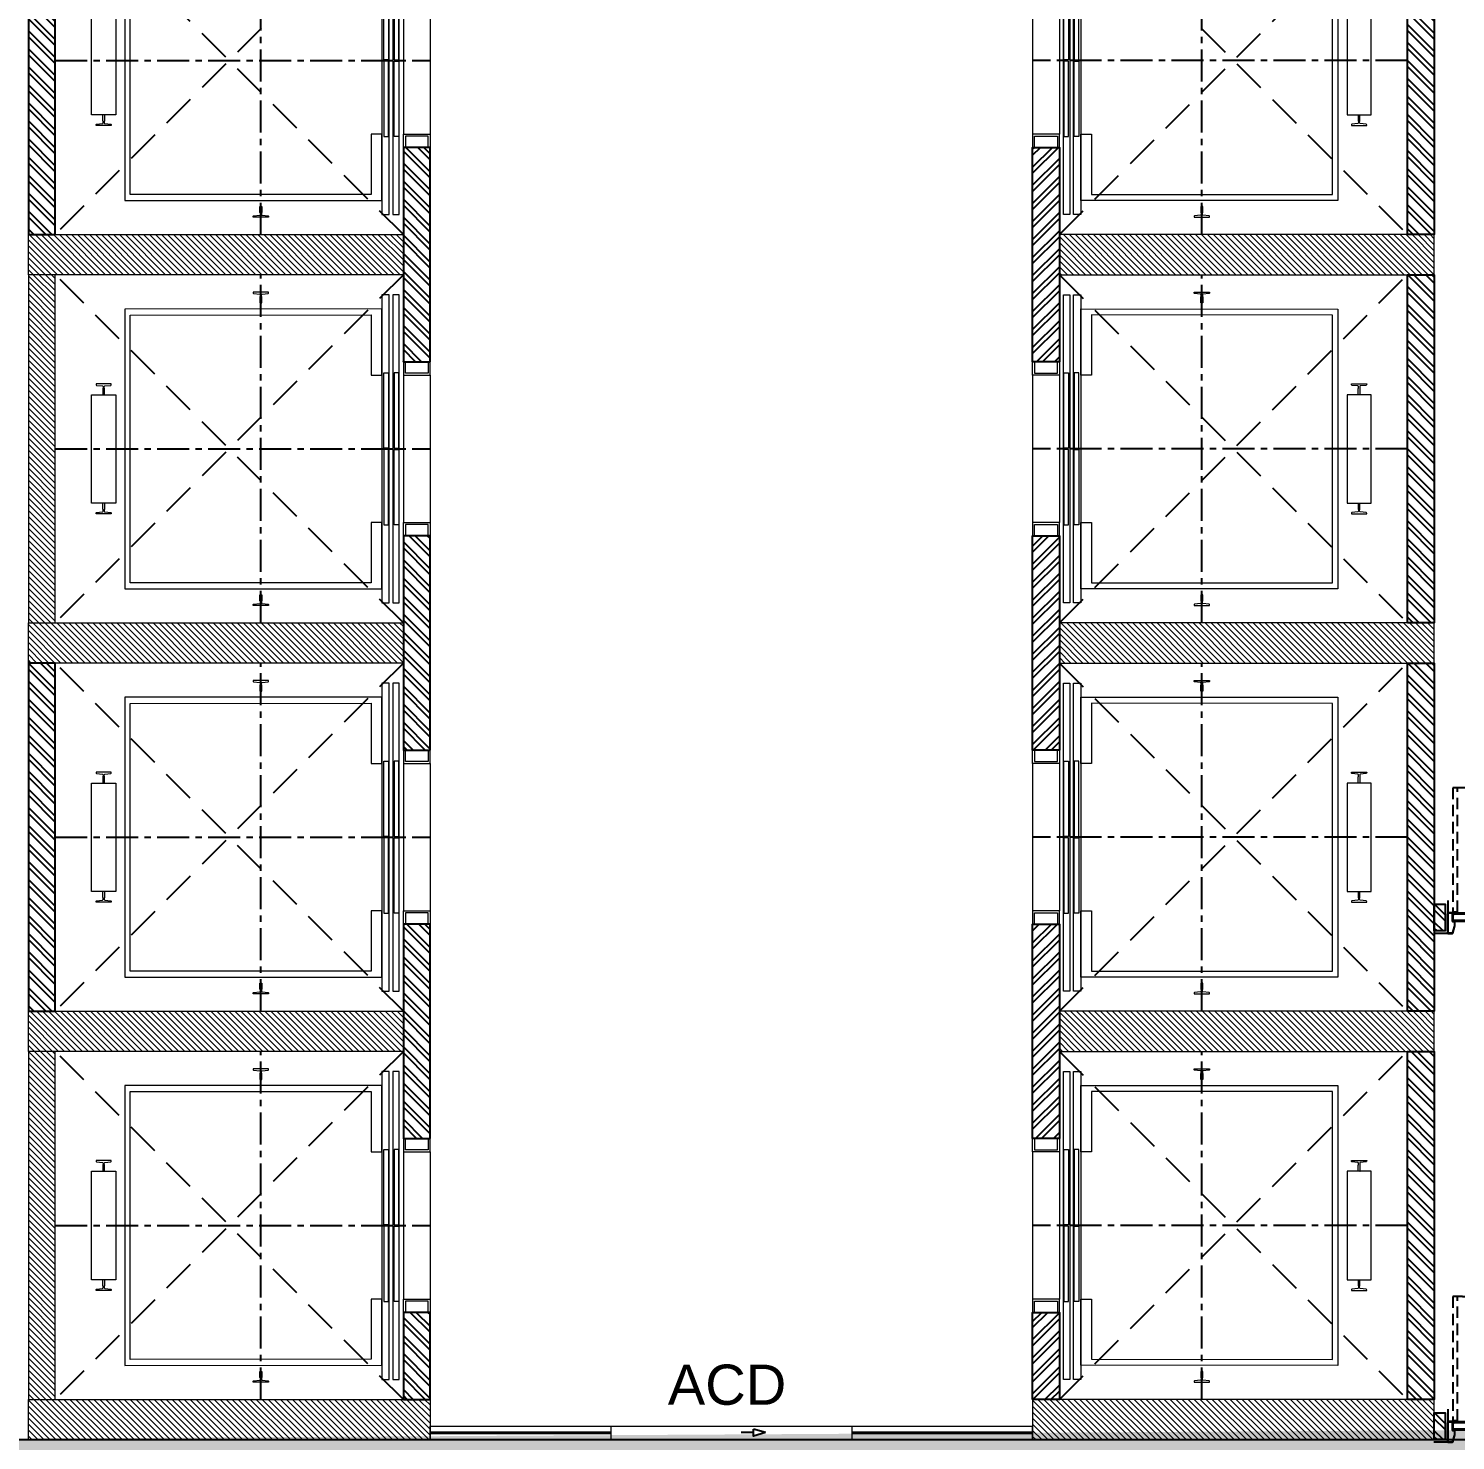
# Model space of a CAD drawing. Header units: millimetres. Extents: x 263321 to 2483465, y 33647 to 614421.
# Drawn here: x 2376197 to 2386855, y 394776 to 405321 of the extents above; entities that cross this region are included whole.
import ezdxf

# ---------------------------------------------------------------- set-up
doc = ezdxf.new("R2010")
doc.units = ezdxf.units.MM
doc.linetypes.add('CENTER', pattern=[50.8, 31.75, -6.35, 6.35, -6.35])
doc.linetypes.add('HIDDEN', pattern=[0.375, 0.25, -0.125])
for name, color, linetype, lineweight in [('A-PLAN-COLUMN', 3, 'Continuous', 0), ('A-PLAN-RCC-HATCH', 8, 'Continuous', 13), ('A-PLAN-THIN', 251, 'Continuous', 15), ('GLASS', 170, 'Continuous', 20), ('TOA-FL-CPT-1', 8, 'Continuous', 5)]:
    doc.layers.add(name, color=color, linetype=linetype, lineweight=lineweight)
for name, color, linetype in [('A-PLAN-DOOR', 7, 'Continuous'), ('A-PLAN-HIDDEN', 1, 'HIDDEN'), ('A-PLAN-TEXT', 4, 'Continuous'), ('A-PLAN-WALL', 6, 'Continuous'), ('A-PLAN-WALL HATCH', 8, 'Continuous'), ('DOOR', 5, 'Continuous'), ('FLOORING TOA', 7, 'Continuous')]:
    doc.layers.add(name, color=color, linetype=linetype)
doc.styles.add('ARIAL', font='arial.ttf')
pattern_1 = [(315, (-209850, -299000), (67.35192, 67.35192), []), (315, (-209850, -299044.9), (67.35192, 67.35192), [])]
pattern_2 = [(315, (-209450, -299000), (22.4506403, 22.4506403), [])]
pattern_3 = [(315, (-9550, -299000), (22.4506403, 22.4506403), [])]
pattern_4 = [(225, (209850, -299000), (-67.35192, 67.35192), []), (225, (209850, -299044.9), (-67.35192, 67.35192), [])]

# ---------------------------------------------------------------- blocks, each defined once
blk = doc.blocks.new('Lift car')
at = {"layer": 'A-PLAN-HIDDEN', "linetype": 'CENTER', "ltscale": 7.5}
for p, q in [((-280, -1543), (-280, 1057)), ((-1816, -243), (984, -243))]:
    blk.add_line(p, q, dxfattribs=at)
at = {"layer": 'A-PLAN-THIN'}
for p, q in [((784, 307, 0), (784, -793, 0)), ((984, 307), (984, -793))]:
    blk.add_line(p, q, dxfattribs=at)
at = {"layer": 'A-PLAN-THIN', "linetype": 'Continuous', "elevation": 0}
for points in [[(-334, 916), (-288, 912, -0.411736), (-284, 907), (-284, 896, -0.312963), (-287, 892), (-287, 847, 0.414214), (-286, 847), (-273, 847, 0.414214), (-273, 847), (-273, 892, -0.314465), (-275, 896), (-275, 907, -0.413693), (-271, 912), (-226, 916, 0.219501), (-223, 923), (-223, 927), (-337, 927), (-337, 924, 0.223038)], [(-334, -1403), (-288, -1399, 0.411736), (-284, -1394), (-284, -1383, 0.312963), (-287, -1379), (-287, -1334, -0.414214), (-286, -1333), (-273, -1333, -0.414214), (-272, -1334), (-272, -1379, 0.314465), (-275, -1383), (-275, -1394, 0.413693), (-271, -1399), (-226, -1403, -0.219501), (-222, -1410), (-222, -1414), (-337, -1414), (-337, -1411, -0.223038)]]:
    blk.add_lwpolyline(points, format="xyb", close=True, dxfattribs=at)
for points in [[(678, 907), (624, 907), (624, -1393), (678, -1393)], [(754, 907), (705, 907), (705, -1393), (754, -1393)], [(674, 325), (674, -239), (638, -239), (638, 325)], [(715, 325), (715, -239), (751, -239), (751, 325)], [(-1544, -649), (-1544, 161), (-1364, 161), (-1364, -649)], [(674, -811), (674, -248), (638, -248), (638, -811)], [(715, -811), (715, -248), (751, -248), (751, -811)]]:
    blk.add_lwpolyline(points, close=True, dxfattribs=at)
for points in [[(-1256, -1244), (-1256, 756), (544, 757), (544, 307), (624, 307), (624, 802), (-1296, 801), (-1296, -1289), (624, -1288), (624, -793), (544, -793), (544, -1243), (-1256, -1244)], [(969, 407), (969, 322), (799, 322), (799, 407), (784, 407), (784, 307), (984, 307), (984, 407), (969, 407)], [(969, -893), (969, -808), (799, -808), (799, -893), (784, -893), (784, -793), (984, -793), (984, -893), (969, -893)]]:
    blk.add_lwpolyline(points, dxfattribs=at)
for points in [[(-1448, 161, 0.414214), (-1447, 162), (-1447, 207, -0.314465), (-1450, 211), (-1450, 222, -0.413693), (-1446, 227), (-1400, 231, 0.219501), (-1397, 238), (-1397, 242), (-1511, 242), (-1511, 239, 0.223038), (-1508, 231), (-1463, 227, -0.411736), (-1459, 222), (-1459, 211, -0.312963), (-1461, 207), (-1461, 162, 0.414214), (-1461, 161)], [(-1448, -649, -0.414214), (-1447, -649), (-1447, -694, 0.314465), (-1450, -698), (-1450, -709, 0.413693), (-1445, -714), (-1400, -718, -0.219501), (-1397, -725), (-1397, -729), (-1511, -729), (-1511, -726, -0.223038), (-1508, -718), (-1463, -714, 0.411736), (-1458, -709), (-1458, -698, 0.312963), (-1461, -694), (-1461, -649, -0.414214), (-1460, -649)]]:
    blk.add_lwpolyline(points, format="xyb", dxfattribs=at)
blk = doc.blocks.new('Block-7 Lift Core')
at = {"layer": 'A-PLAN-RCC-HATCH'}
h = blk.add_hatch(dxfattribs=at)
h.set_pattern_fill('ANSI31', color=256, scale=10, angle=270, style=0)
h.set_pattern_definition(pattern_2)
h.paths.add_polyline_path([(-2450, 1300), (-5250, 1300), (-5250, 1600), (-2450, 1600)])
h = blk.add_hatch(dxfattribs=at)
h.set_pattern_fill('ANSI31', color=256, scale=10, angle=270, style=0)
h.set_pattern_definition(pattern_2)
h.paths.add_polyline_path([(2450, 1300), (5250, 1300), (5250, 1600), (2450, 1600)])
h = blk.add_hatch(dxfattribs=at)
h.set_pattern_fill('ANSI31', color=256, scale=10, angle=270, style=0)
h.set_pattern_definition(pattern_3)
h.paths.add_polyline_path([(-5050, -1300), (-5050, 1300), (-5250, 1300), (-5250, -1300)])
h = blk.add_hatch(dxfattribs=at)
h.set_pattern_fill('ANSI31', color=256, scale=10, angle=270, style=0)
h.set_pattern_definition(pattern_2)
h.paths.add_polyline_path([(-2450, -1600), (-5250, -1600), (-5250, -1300), (-2450, -1300)])
h = blk.add_hatch(dxfattribs=at)
h.set_pattern_fill('ANSI31', color=256, scale=10, angle=270, style=0)
h.set_pattern_definition(pattern_2)
h.paths.add_polyline_path([(2450, -1600), (5250, -1600), (5250, -1300), (2450, -1300)])
h = blk.add_hatch(dxfattribs=at)
h.set_pattern_fill('ANSI31', color=256, scale=10, angle=270, style=0)
h.set_pattern_definition(pattern_2)
h.paths.add_polyline_path([(-2450, -4500), (-5250, -4500), (-5250, -4200), (-2450, -4200)])
h = blk.add_hatch(dxfattribs=at)
h.set_pattern_fill('ANSI31', color=256, scale=10, angle=270, style=0)
h.set_pattern_definition(pattern_2)
h.paths.add_polyline_path([(2450, -4500), (5250, -4500), (5250, -4200), (2450, -4200)])
h = blk.add_hatch(dxfattribs=at)
h.set_pattern_fill('ANSI31', color=256, scale=10, angle=270, style=0)
h.set_pattern_definition(pattern_3)
h.paths.add_polyline_path([(-5050, -7100), (-5050, -4500), (-5250, -4500), (-5250, -7100)])
h = blk.add_hatch(dxfattribs=at)
h.set_pattern_fill('ANSI31', color=256, scale=10, angle=270, style=0)
h.set_pattern_definition(pattern_2)
h.paths.add_polyline_path([(-2250, -7400), (-5250, -7400), (-5250, -7100), (-2250, -7100)])
h = blk.add_hatch(dxfattribs=at)
h.set_pattern_fill('ANSI31', color=256, scale=10, angle=270, style=0)
h.set_pattern_definition(pattern_2)
h.paths.add_polyline_path([(2250, -7400), (5250, -7400), (5250, -7100), (2250, -7100)])
at = {"layer": 'A-PLAN-WALL HATCH'}
h = blk.add_hatch(dxfattribs=at)
h.set_pattern_fill('ANSI32', color=256, scale=10, angle=270, style=0)
h.set_pattern_definition([(315, (-209450, -290300), (67.35192, 67.35192), []), (315, (-209450, -290344.9), (67.35192, 67.35192), [])])
h.paths.add_polyline_path([(-5050, 1600), (-5050, 4200), (-5250, 4200), (-5250, 1600)])
h = blk.add_hatch(dxfattribs=at)
h.set_pattern_fill('ANSI32', color=256, scale=10, angle=270, style=0)
h.set_pattern_definition([(315, (-207050, -290300), (67.35192, 67.35192), []), (315, (-207050, -290344.9), (67.35192, 67.35192), [])])
h.paths.add_polyline_path([(5050, 1600), (5050, 4200), (5250, 4200), (5250, 1600)])
h = blk.add_hatch(dxfattribs=at)
h.set_pattern_fill('ANSI32', color=256, scale=10, angle=270, style=0)
h.set_pattern_definition(pattern_1)
h.paths.add_polyline_path([(-2250, 650), (-2250, 2250), (-2450, 2250), (-2450, 650)])
h = blk.add_hatch(dxfattribs=at)
h.set_pattern_fill('ANSI32', color=256, scale=10, angle=270, style=0)
h.set_pattern_definition(pattern_4)
h.paths.add_polyline_path([(2250, 650), (2250, 2250), (2450, 2250), (2450, 650)])
h = blk.add_hatch(dxfattribs=at)
h.set_pattern_fill('ANSI32', color=256, scale=10, angle=270, style=0)
h.set_pattern_definition([(315, (-207050, -293200), (67.35192, 67.35192), []), (315, (-207050, -293244.9), (67.35192, 67.35192), [])])
h.paths.add_polyline_path([(5050, -1300), (5050, 1300), (5250, 1300), (5250, -1300)])
h = blk.add_hatch(dxfattribs=at)
h.set_pattern_fill('ANSI32', color=256, scale=10, angle=270, style=0)
h.set_pattern_definition(pattern_1)
h.paths.add_polyline_path([(-2250, -2250), (-2250, -650), (-2450, -650), (-2450, -2250)])
h = blk.add_hatch(dxfattribs=at)
h.set_pattern_fill('ANSI32', color=256, scale=10, angle=270, style=0)
h.set_pattern_definition(pattern_4)
h.paths.add_polyline_path([(2250, -2250), (2250, -650), (2450, -650), (2450, -2250)])
h = blk.add_hatch(dxfattribs=at)
h.set_pattern_fill('ANSI32', color=256, scale=10, angle=270, style=0)
h.set_pattern_definition([(315, (-209450, -296100), (67.35192, 67.35192), []), (315, (-209450, -296144.9), (67.35192, 67.35192), [])])
h.paths.add_polyline_path([(-5050, -4200), (-5050, -1600), (-5250, -1600), (-5250, -4200)])
h = blk.add_hatch(dxfattribs=at)
h.set_pattern_fill('ANSI32', color=256, scale=10, angle=270, style=0)
h.set_pattern_definition([(315, (-207050, -296100), (67.35192, 67.35192), []), (315, (-207050, -296144.9), (67.35192, 67.35192), [])])
h.paths.add_polyline_path([(5050, -4200), (5050, -1600), (5250, -1600), (5250, -4200)])
h = blk.add_hatch(dxfattribs=at)
h.set_pattern_fill('ANSI32', color=256, scale=10, angle=270, style=0)
h.set_pattern_definition(pattern_1)
h.paths.add_polyline_path([(-2250, -5150), (-2250, -3550), (-2450, -3550), (-2450, -5150)])
h = blk.add_hatch(dxfattribs=at)
h.set_pattern_fill('ANSI32', color=256, scale=10, angle=270, style=0)
h.set_pattern_definition(pattern_4)
h.paths.add_polyline_path([(2250, -5150), (2250, -3550), (2450, -3550), (2450, -5150)])
h = blk.add_hatch(dxfattribs=at)
h.set_pattern_fill('ANSI32', color=256, scale=10, angle=270, style=0)
h.set_pattern_definition([(315, (-9550, -299000), (67.35192, 67.35192), []), (315, (-9550, -299044.9), (67.35192, 67.35192), [])])
h.paths.add_polyline_path([(5050, -7100), (5050, -4500), (5250, -4500), (5250, -7100)])
h = blk.add_hatch(dxfattribs=at)
h.set_pattern_fill('ANSI32', color=256, scale=10, angle=270, style=0)
h.set_pattern_definition(pattern_1)
h.paths.add_polyline_path([(-2250, -7100), (-2250, -6450), (-2450, -6450), (-2450, -7100)])
h = blk.add_hatch(dxfattribs=at)
h.set_pattern_fill('ANSI32', color=256, scale=10, angle=270, style=0)
h.set_pattern_definition(pattern_4)
h.paths.add_polyline_path([(2250, -7100), (2250, -6450), (2450, -6450), (2450, -7100)])
at = {"layer": 'A-PLAN-COLUMN', "elevation": 0}
for points in [[(-2450, 1300), (-5250, 1300), (-5250, 1600), (-2450, 1600)], [(2450, 1300), (5250, 1300), (5250, 1600), (2450, 1600)], [(-5050, -1300), (-5050, 1300), (-5250, 1300), (-5250, -1300)], [(-2450, -1600), (-5250, -1600), (-5250, -1300), (-2450, -1300)], [(2450, -1600), (5250, -1600), (5250, -1300), (2450, -1300)], [(-2450, -4500), (-5250, -4500), (-5250, -4200), (-2450, -4200)], [(2450, -4500), (5250, -4500), (5250, -4200), (2450, -4200)], [(-5050, -7100), (-5050, -4500), (-5250, -4500), (-5250, -7100)], [(-2250, -7400), (-5250, -7400), (-5250, -7100), (-2250, -7100)], [(2250, -7400), (5250, -7400), (5250, -7100), (2250, -7100)]]:
    blk.add_lwpolyline(points, close=True, dxfattribs=at)
at = {"layer": 'A-PLAN-HIDDEN', "ltscale": 1000}
for p, q in [((-2450, 1600), (-5050, 4200)), ((-2450, 4200), (-5050, 1600)), ((2450, 1600), (5050, 4200)), ((2450, 4200), (5050, 1600)), ((-2450, -1300), (-5050, 1300)), ((-2450, 1300), (-5050, -1300)), ((2450, -1300), (5050, 1300)), ((2450, 1300), (5050, -1300)), ((-2450, -4200), (-5050, -1600)), ((-2450, -1600), (-5050, -4200)), ((2450, -4200), (5050, -1600)), ((2450, -1600), (5050, -4200)), ((-2450, -7100), (-5050, -4500)), ((-2450, -4500), (-5050, -7100)), ((2450, -7100), (5050, -4500)), ((2450, -4500), (5050, -7100))]:
    blk.add_line(p, q, dxfattribs=at)
at = {"layer": 'A-PLAN-WALL', "elevation": 0}
for points in [[(-5050, 1600), (-5050, 4200), (-5250, 4200), (-5250, 1600)], [(5050, 1600), (5050, 4200), (5250, 4200), (5250, 1600)], [(5050, -1300), (5050, 1300), (5250, 1300), (5250, -1300)], [(-5050, -4200), (-5050, -1600), (-5250, -1600), (-5250, -4200)], [(5050, -4200), (5050, -1600), (5250, -1600), (5250, -4200)], [(5050, -7100), (5050, -4500), (5250, -4500), (5250, -7100)]]:
    blk.add_lwpolyline(points, close=True, dxfattribs=at)
at = {"layer": 'A-PLAN-WALL'}
for points in [[(-2250, 650), (-2250, 2250), (-2450, 2250), (-2450, 650)], [(2250, 650), (2250, 2250), (2450, 2250), (2450, 650)], [(-2250, -2250), (-2250, -650), (-2450, -650), (-2450, -2250)], [(2250, -2250), (2250, -650), (2450, -650), (2450, -2250)], [(-2250, -5150), (-2250, -3550), (-2450, -3550), (-2450, -5150)], [(2250, -5150), (2250, -3550), (2450, -3550), (2450, -5150)], [(-2250, -7100), (-2250, -6450), (-2450, -6450), (-2450, -7100)], [(2250, -7100), (2250, -6450), (2450, -6450), (2450, -7100)]]:
    blk.add_lwpolyline(points, close=True, dxfattribs=at)
at = {"layer": 'A-PLAN-THIN'}
for p in [(-3234, 3143), (-3234, 243), (-3234, -2657), (-3234, -5557)]:
    blk.add_blockref('Lift car', p, dxfattribs=at)
at = {"layer": 'A-PLAN-THIN', "xscale": -1}
for p in [(3234, 3143), (3234, 243), (3234, -2657), (3234, -5557)]:
    blk.add_blockref('Lift car', p, dxfattribs=at)
blk = doc.blocks.new('A$C3F28102C')
at = {"layer": 'A-PLAN-DOOR'}
h = blk.add_hatch(dxfattribs=at)
h.set_pattern_fill('ANSI31', color=256, style=0)
h.set_pattern_definition([(315, (-1529.3283, 1000.1135), (-0.44194174, -0.44194174), [])])
h.paths.add_polyline_path([(1, -15), (0, -15), (0, 0), (1, 0)])
h.paths.add_polyline_path([(1, 0), (1, 0), (0, 0), (0, 1, 0.115729)])
h.paths.add_polyline_path([(5, -15), (4, -15), (4, 0), (5, 0)])
h.paths.add_polyline_path([(5, 0), (4, 0), (4, 0, 0.115729), (5, 1)])
at = {"layer": 'A-PLAN-DOOR', "color": 2}
for points in [[(1, 0), (1, -15), (0, -15), (0, 1)], [(4, 0), (4, -15), (5, -15), (5, 1)]]:
    blk.add_lwpolyline(points, dxfattribs=at)
for radius in [3.42, 2.42]:
    blk.add_circle((2, 3), radius, dxfattribs=at)
blk = doc.blocks.new('Door 1800')
at = {"layer": 'A-PLAN-DOOR'}
for p, q in [((-879.1, 77.1), (-879.1, 81.7)), ((844, 0), (-844, 0)), ((-844, 0), (-844, -54.4)), ((0, -54.4), (0, 0)), ((844, 0), (844, -54.4)), ((879.1, 77.1), (879.1, 81.7)), ((844, -5.9), (-844, -5.9)), ((844, -48.5), (-844, -48.5)), ((844, -54.4), (-844, -54.4))]:
    blk.add_line(p, q, dxfattribs=at)
for points in [[(-880, -136.5), (-880, -136.5), (-880, 81.7), (-971.8, 81.7)], [(880, -135.6), (880, 81.7), (971.8, 81.7)]]:
    blk.add_lwpolyline(points, dxfattribs=at)
for points in [[(-880, -47.2), (-879.1, -47.2), (-879.1, 74.4), (-880, 74.4)], [(-877.7, -53.1), (-848.7, -53.1), (-848.7, 3.2), (-835.1, 3.2), (-835.1, 31.6), (-848.4, 80.3), (-877.7, 80.3), (-877.7, 72.6), (-879.1, 72.6), (-879.1, 74.4), (-879.1, 81.7), (-847.3, 81.7), (-833.7, 31.8), (-833.7, 1.8), (-847.3, 1.8), (-847.3, -54.4), (-879.1, -54.4), (-879.1, -45.4), (-877.7, -45.4)], [(877.7, -53.1), (848.7, -53.1), (848.7, 3.2), (835.1, 3.2), (835.1, 31.6), (848.4, 80.3), (877.7, 80.3), (877.7, 72.6), (879.1, 72.6), (879.1, 74.4), (879.1, 81.7), (847.3, 81.7), (833.7, 31.8), (833.7, 1.8), (847.3, 1.8), (847.3, -54.4), (879.1, -54.4), (879.1, -45.4), (877.7, -45.4)], [(880, -47.2), (879.1, -47.2), (879.1, 74.4), (880, 74.4)]]:
    blk.add_lwpolyline(points, close=True, dxfattribs=at)
at = {"layer": 'A-PLAN-DOOR', "linetype": 'HIDDEN', "ltscale": 300}
for points in [[(-845.2, -60.8), (-815.3, -60.8), (-815.3, -876.1), (-845.2, -876.1)], [(845.2, -60.8), (815.3, -60.8), (815.3, -876.1), (845.2, -876.1)]]:
    blk.add_lwpolyline(points, close=True, dxfattribs=at)
for centre, start, end in [((-815.3, -60.8), 270, 0.4464), ((815.3, -60.8), 179.5536, 270)]:
    blk.add_arc(centre, 815.3, start, end, dxfattribs=at)
at = {"layer": 'A-PLAN-DOOR', "extrusion": (0, 0, -1), "xscale": -0.9074410163312852, "yscale": 0.9074410163312852, "zscale": -0.9074410163312852, "rotation": 180}
blk.add_blockref('A$C3F28102C', (-847.3, -54.4), dxfattribs=at)
blk = doc.blocks.new('Fire Tower-2700mm')
at = {"layer": 'A-PLAN-WALL HATCH'}
h = blk.add_hatch(dxfattribs=at)
h.set_pattern_fill('ANSI32', color=256, scale=10, angle=270, style=0)
h.set_pattern_definition([(45, (-219423.78, 302582), (67.35192, -67.35192), []), (45, (-219423.78, 302626.9), (67.35192, -67.35192), [])])
h.paths.add_polyline_path([(3776, -3618), (3696, -3618), (3696, -3818), (3776, -3818)])
h = blk.add_hatch(dxfattribs=at)
h.set_pattern_fill('ANSI32', color=256, scale=10, angle=270, style=0)
h.set_pattern_definition([(45, (-219423.78, 298782), (67.35192, -67.35192), []), (45, (-219423.78, 298826.9), (67.35192, -67.35192), [])])
h.paths.add_polyline_path([(3776, -7418), (3696, -7418), (3696, -7618), (3776, -7618)])
at = {"layer": 'A-PLAN-WALL', "elevation": 0}
for points in [[(3776, -3618), (3696, -3618), (3696, -3818), (3776, -3818)], [(3776, -7418), (3696, -7418), (3696, -7618), (3776, -7618)]]:
    blk.add_lwpolyline(points, close=True, dxfattribs=at)
at = {"layer": 'A-PLAN-DOOR', "xscale": -1.136363636363636, "yscale": 1.136363636387152, "zscale": 1.136363636387152, "rotation": 180}
for p in [(2676, -3745), (2676, -7545)]:
    blk.add_blockref('Door 1800', p, dxfattribs=at)
blk = doc.blocks.new('CHOREE')
at = {"xscale": -1}
blk.add_blockref('Fire Tower-2700mm', (-8442, -1832), dxfattribs=at)
blk.add_blockref('Block-7 Lift Core', (-17468, -2050))
blk = doc.blocks.new('BIG CHOORE')
blk.add_blockref('CHOREE', (-2408, -1909))

msp = doc.modelspace()

# ---------------------------------------------------------------- hatches: boundary and pattern name
at = {"layer": 'TOA-FL-CPT-1', "true_color": 0xc7c8ca}
h = msp.add_hatch(dxfattribs=at)
h.set_pattern_fill('AR-PARQ1', color=9, scale=3)
h.set_pattern_definition([(90, (90021.1, 24147), (-914.4, 914.4), [914.4, -914.4]), (90, (90173.5, 24147), (-914.4, 914.4), [914.4, -914.4]), (90, (90325.9, 24147), (-914.4, 914.4), [914.4, -914.4]), (90, (90478.3, 24147), (-914.4, 914.4), [914.4, -914.4]), (90, (90630.7, 24147), (-914.4, 914.4), [914.4, -914.4]), (90, (90783.1, 24147), (-914.4, 914.4), [914.4, -914.4]), (90, (90935.5, 24147), (-914.4, 914.4), [914.4, -914.4]), (0, (90021.1, 25061.4), (914.4, -914.4), [914.4, -914.4]), (0, (90021.1, 25213.8), (914.4, -914.4), [914.4, -914.4]), (0, (90021.1, 25366.2), (914.4, -914.4), [914.4, -914.4]), (0, (90021.1, 25518.6), (914.4, -914.4), [914.4, -914.4]), (0, (90021.1, 25671), (914.4, -914.4), [914.4, -914.4]), (0, (90021.1, 25823.4), (914.4, -914.4), [914.4, -914.4]), (0, (90021.1, 25975.8), (914.4, -914.4), [914.4, -914.4])])
edge = h.paths.add_edge_path()
edge.add_arc((2396128.727, -119195.432), 546828.493, 90.92532943, 95.29958843)
edge.add_line((2345621.769, 425295.567), (2345621.769, 409482.052))
edge.add_line((2345621.769, 409482.052), (2347129.201, 409481.857))
edge.add_arc((2347102.083, 408732.348), 750, 0, 87.9279004, ccw=False)
edge.add_line((2347852.083, 408732.348), (2347852.23, 389991.103))
edge.add_line((2347852.23, 389991.103), (2342396.706, 389991.103))
edge.add_line((2342396.706, 389991.103), (2342397.172, 380682.159))
edge.add_line((2342397.172, 380682.159), (2351396.796, 380682.159))
edge.add_line((2351396.796, 380682.159), (2351396.796, 379682.052))
edge.add_line((2351396.796, 379682.052), (2350496.796, 379682.052))
edge.add_line((2350496.796, 379682.052), (2350496.796, 377891.004))
edge.add_arc((2372893.597, 61240.666), 317441.417, 85.95303216, 94.04581501, ccw=False)
edge.add_line((2395296.77, 377890.553), (2395296.77, 379682.052))
edge.add_line((2395296.77, 379682.052), (2394396.796, 379682.052))
edge.add_line((2394396.796, 379682.052), (2394396.796, 380682.052))
edge.add_line((2394396.796, 380682.052), (2405177.531, 380682.052))
edge.add_line((2405177.531, 380682.052), (2405177.531, 389182.052))
edge.add_line((2405177.531, 389182.052), (2406496.796, 389182.052))
edge.add_line((2406496.796, 389182.052), (2406496.796, 383082.052))
edge.add_line((2406496.796, 383082.052), (2408136.796, 383082.052))
edge.add_line((2408136.796, 383082.052), (2408136.796, 389182.052))
edge.add_line((2408136.796, 389182.052), (2413779.159, 389181.861))
edge.add_line((2413779.159, 389181.861), (2414010.251, 390682.052))
edge.add_line((2414010.251, 390682.052), (2405396.796, 390682.052))
edge.add_line((2405396.796, 390682.052), (2405396.796, 411581.926))
edge.add_line((2405396.796, 411581.926), (2403146.796, 411581.926))
edge.add_arc((2403146.796, 411881.926), 300, 180, 270, ccw=False)
edge.add_line((2402846.796, 411881.926), (2402846.796, 413382.052))
edge.add_arc((2403146.796, 413382.052), 300, 90, 180, ccw=False)
edge.add_line((2403146.796, 413682.052), (2417553.202, 413682.052))
edge.add_line((2417553.202, 413682.052), (2417799.7, 415282.257))
edge.add_line((2417799.7, 415282.257), (2411837.001, 415281.729))
edge.add_line((2411837.001, 415281.729), (2411837.001, 417657.174))
edge.add_line((2411837.001, 417657.174), (2416421.528, 417657.174))
edge.add_line((2416421.528, 417657.174), (2416421.528, 418657.174))
edge.add_line((2416421.528, 418657.174), (2411836.796, 418657.174))
edge.add_line((2411836.796, 418657.174), (2411836.796, 421262.052))
edge.add_line((2411836.796, 421262.052), (2410296.796, 421262.052))
edge.add_line((2410296.796, 421262.052), (2410296.796, 415281.575))
edge.add_line((2410296.796, 415281.575), (2402846.796, 415281.575))
edge.add_line((2402846.796, 415281.575), (2402846.796, 424532.052))
edge.add_line((2402846.796, 424532.052), (2402846.796, 424581.286))
edge.add_line((2402846.796, 424581.286), (2395396.796, 424582.052))
edge.add_line((2395396.796, 424582.052), (2395396.796, 423682.052))
edge.add_line((2395396.796, 423682.052), (2394396.796, 423682.052))
edge.add_line((2394396.796, 423682.052), (2394396.796, 424581.86))
edge.add_line((2394396.796, 424581.86), (2387296.514, 424582.052))
edge.add_line((2387296.514, 424582.052), (2387297.806, 427561.749))
h.paths.add_polyline_path([(2357571.796, 409582.052), (2403896.373, 409582.052), (2403899.547, 394952.31), (2375096.795, 394783.782), (2375096.795, 396862.052), (2373596.796, 396864.771), (2373596.796, 394782.052), (2369971.795, 394800.838), (2370046.875, 396862.052), (2368385.069, 396703.686), (2368471.796, 394819.625), (2357571.796, 394782.052)], flags=16)
h.paths.add_polyline_path([(2363596.796, 414832.306), (2384296.459, 414782.218), (2384296.434, 411581.926), (2384538.462, 411581.927), (2384538.462, 409582.052), (2378653.494, 409582.052), (2378650.056, 411581.898), (2363596.796, 411631.98)], flags=16)
h.paths.add_polyline_path([(2392707.043, 411682.849), (2384396.821, 411683.632), (2384396.821, 414782.218), (2392707.043, 414781.434)], flags=16)
h.paths.add_polyline_path([(2400346.796, 422010.357), (2401546.802, 422010.357), (2401546.802, 416210.358), (2400346.796, 416210.358)], flags=16)
h.paths.add_polyline_path([(2349453.189, 392877.837), (2349451.159, 392879.273), (2349451.159, 390061.804), (2349453.189, 390060.368)], flags=16)
h.paths.add_polyline_path([(2379396.791, 389980.182), (2384396.796, 389980.182), (2384396.796, 392980.182), (2379396.791, 392980.182)], flags=16)

# ---------------------------------------------------------------- linework, layer by layer
at = {"layer": 'DOOR', "elevation": 0}
for points in [[(2381701.134, 394834.964), (2381610.931, 394861.003)], [(2381701.134, 394834.964), (2381610.931, 394808.925), (2381610.931, 394861.003)], [(2381610.931, 394834.964), (2381520.729, 394834.964)]]:
    msp.add_lwpolyline(points, dxfattribs=at)
at = {"layer": 'FLOORING TOA', "elevation": 0}
msp.add_lwpolyline([(2357571.796, 409582.052), (2403896.373, 409582.052), (2403898.058, 394782.052), (2357571.796, 394782.052)], close=True, dxfattribs=at)
at = {"layer": 'GLASS'}
msp.add_line((2379196.806, 394883.545), (2383696.796, 394883.545), dxfattribs=at)
at = {"layer": 'GLASS', "color": 4, "lineweight": 40, "true_color": 0x00ffff}
for p, q in [((2380546.778, 394832.799), (2379196.806, 394832.799)), ((2382346.823, 394832.799), (2383696.796, 394832.799))]:
    msp.add_line(p, q, dxfattribs=at)
at = {"layer": 'GLASS', "elevation": 0}
for points in [[(2380546.778, 394883.545), (2380546.778, 394782.052), (2379196.806, 394782.052), (2379196.806, 394883.545)], [(2382346.823, 394883.545), (2382346.823, 394782.052), (2383696.796, 394782.052), (2383696.796, 394883.545)]]:
    msp.add_lwpolyline(points, dxfattribs=at)

# ---------------------------------------------------------------- block references
msp.add_blockref('BIG CHOORE', (2401322.534, 406141.239))

# ---------------------------------------------------------------- texts
at = {"layer": 'A-PLAN-TEXT', "insert": (2381413.877, 395342.738), "char_height": 300, "width": 9413.07212, "attachment_point": 2, "style": 'ARIAL'}
msp.add_mtext('\\pxi0.00161;ACD', dxfattribs=at)

doc.saveas('drawing.dxf')
